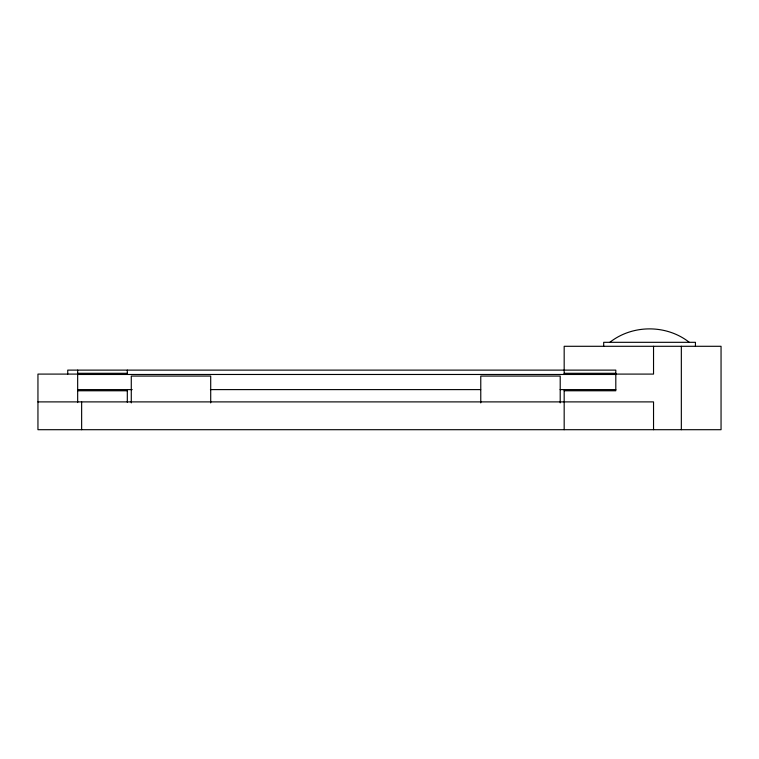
<?xml version="1.0" encoding="UTF-8"?>
<svg xmlns="http://www.w3.org/2000/svg" width="759" height="759" viewBox="0 0 759 759"><rect width="100%" height="100%" fill="white"/><g stroke="black" fill="none" stroke-linecap="round" stroke-linejoin="round"><path stroke-width="1.14" d="M609.847 342.318C632.56 324.406 666.573 324.406 689.276 342.318M77.665 373.295L127.313 373.295M564.174 373.295L615.805 373.295M77.797 374.092L37.95 374.092L37.95 429.698L721.05 429.698L721.05 346.294L564.174 346.294L564.174 374.092M614.657 374.092L653.537 374.092L653.537 346.294M77.665 374.472L615.805 374.472M77.665 389.604L132.189 389.604M210.423 389.604L480.675 389.604M560.095 389.604L615.805 389.604M77.665 390.771L127.313 390.771M564.174 390.771L615.805 390.771L615.805 370.117L67.741 370.117L67.741 374.092M37.95 401.891L653.537 401.891L653.537 429.698M695.443 346.294L695.443 342.318L603.69 342.318L603.69 346.294M681.335 346.294L681.335 429.698M564.174 390.449L564.174 429.698M560.208 402.896L560.208 376.075L480.77 376.075L480.77 402.896M210.708 402.896L210.708 376.075L131.279 376.075L131.279 402.896M127.313 370.117L127.313 374.092M127.313 390.449L127.313 402.289M81.64 401.891L81.64 429.698M77.665 370.117L77.665 402.564"/></g></svg>
